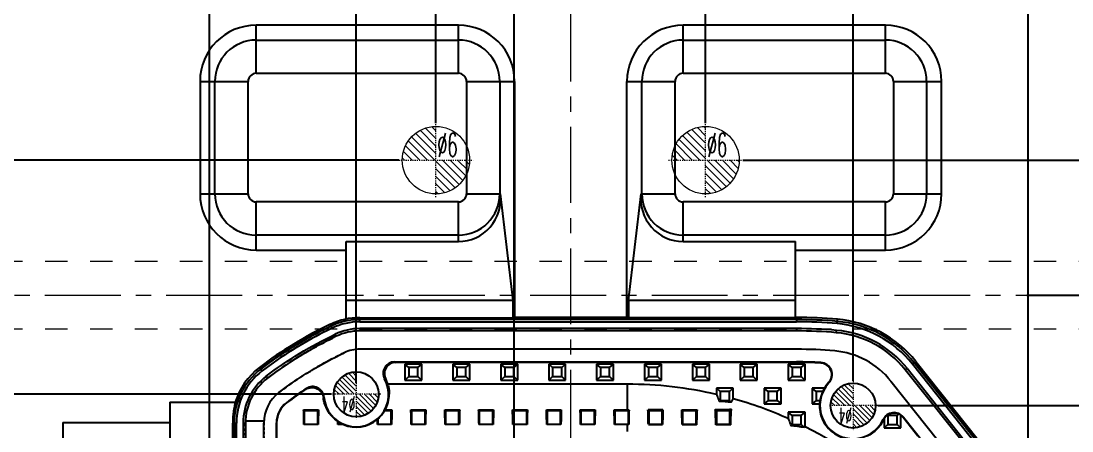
# Model space of a CAD drawing. Header units: millimetres. Extents: x 2875 to 3219, y 1450 to 1733.
# Drawn here: x 2962.5 to 3056, y 1635.2 to 1671.7 of the extents above; entities that cross this region are included whole.
import ezdxf

# ---------------------------------------------------------------- set-up
doc = ezdxf.new("R2010")
doc.units = ezdxf.units.MM
doc.linetypes.add('CENTER', pattern=[0.6, 0.375, -0.075, 0.075, -0.075])
doc.linetypes.add('HIDDEN', pattern=[0.2, 0.1, -0.1])
for name, color, linetype, lineweight in [('center', 1, 'CENTER', 9), ('cool', 153, 'HIDDEN', 9), ('dim', 4, 'Continuous', 9), ('epin', 13, 'Continuous', 9)]:
    doc.layers.add(name, color=color, linetype=linetype, lineweight=lineweight)
doc.layers.add('DEFAULT_2', color=8, linetype='HIDDEN')
doc.styles.get("Standard").update_dxf_attribs({"font": 'arial.ttf'})
doc.styles.add('TXT05', font='txt.shx', dxfattribs={"width": 0.5, "bigfont": 'gbcbig.shx'})
doc.dimstyles.new('副本 ISO-25-1', dxfattribs={"dimtxt": 5, "dimasz": 5, "dimexe": 0, "dimexo": 0, "dimgap": 0, "dimtad": 1, "dimtxsty": 'Standard', "dimcen": 0, "dimclrd": 4, "dimclre": 4, "dimclrt": 6, "dimazin": 0, "dimtfac": 1, "dimtofl": 0, "dimtmove": 0, "dimatfit": 3, "dimfxl": 0, "dimarcsym": 0})

# ---------------------------------------------------------------- blocks, each defined once
blk = doc.blocks.new('epin_ejp_6')
at = {"layer": 'epin'}
h = blk.add_hatch(dxfattribs=at)
h.set_pattern_fill('_ANSI31', color=123, scale=0.15, angle=90, style=0)
h.set_pattern_definition([(135, (735.3002, 266.8078), (-0.3367596, -0.3367596), [])])
h.paths.add_polyline_path([(0, 3, 0.414214), (-3, 0), (0, 0)])
h.paths.add_polyline_path([(3, 0), (0, 0), (0, -3, 0.414214)])
at = {"layer": 'epin', "color": 1, "linetype": 'CENTER', "ltscale": 0.186593}
for p, q in [((0, -3.3), (0, 3.3)), ((-3.3, 0), (3.3, 0))]:
    blk.add_line(p, q, dxfattribs=at)
at = {"layer": 'epin'}
blk.add_circle((0, 0), 3, dxfattribs=at)
at = {"layer": 'epin', "color": 6, "style": 'TXT05', "width": 0.5}
blk.add_text('%%c6', height=2.1, dxfattribs=at).set_placement((0.12, 0.3))
blk = doc.blocks.new('epin_ejp_4')
at = {"layer": 'epin'}
h = blk.add_hatch(dxfattribs=at)
h.set_pattern_fill('_ANSI31', color=123, scale=0.1, angle=90, style=0)
h.set_pattern_definition([(135, (760.4252, 313.6428), (-0.2245064, -0.2245064), [])])
h.paths.add_polyline_path([(0, 2, 0.414214), (-2, 0), (0, 0)])
h.paths.add_polyline_path([(2, 0), (0, 0), (0, -2, 0.414214)])
at = {"layer": 'epin', "color": 1, "linetype": 'CENTER', "ltscale": 0.124395}
for p, q in [((0, -2.2), (0, 2.2)), ((-2.2, 0), (2.2, 0))]:
    blk.add_line(p, q, dxfattribs=at)
at = {"layer": 'epin'}
blk.add_circle((0, 0), 2, dxfattribs=at)
at = {"layer": 'epin', "color": 6, "style": 'TXT05', "width": 0.5}
blk.add_text('%%c4', height=1.4, dxfattribs=at).set_placement((0.08, 0.2))
blk = doc.blocks.new('*D85')
at = {"color": 4, "linetype": 'Continuous', "lineweight": -2, "transparency": 16777216}
for p, q in [((2921.402, 1656.178), (2921.402, 1707.891)), ((2926.402, 1707.891), (3096.402, 1707.891)), ((3101.402, 1656.178), (3101.402, 1707.891))]:
    blk.add_line(p, q, dxfattribs=at)
at = {"color": 4, "transparency": 16777216}
for points in [[(2926.402, 1708.724), (2926.402, 1707.057), (2921.402, 1707.891)], [(3096.402, 1708.724), (3096.402, 1707.057), (3101.402, 1707.891)]]:
    blk.add_solid(points, dxfattribs=at)
at = {"layer": 'Defpoints', "color": 0, "transparency": 16777216}
for p in [(3101.402, 1707.891), (2921.402, 1656.178), (3101.402, 1656.178)]:
    blk.add_point(p, dxfattribs=at)
at = {"color": 6, "transparency": 16777216, "insert": (3009.614, 1710.443), "char_height": 5, "attachment_point": 5}
blk.add_mtext('180', dxfattribs=at)
blk = doc.blocks.new('*D88')
at = {"layer": 'Defpoints', "color": 0, "transparency": 16777216}
for p in [(3038.727, 1637.501), (3109.239, 1637.501), (3011.402, 1594.336)]:
    blk.add_point(p, dxfattribs=at)
at = {"layer": 'dim', "color": 4, "linetype": 'Continuous', "lineweight": -2, "transparency": 16777216}
blk.add_line((3038.727, 1637.501), (3117.776, 1637.501), dxfattribs=at)
at = {"layer": 'dim', "color": 6, "transparency": 16777216, "insert": (3113.507, 1639.003), "char_height": 2.5, "attachment_point": 5}
blk.add_mtext('43,17', dxfattribs=at)
blk = doc.blocks.new('*D89')
at = {"layer": 'Defpoints', "color": 0, "transparency": 16777216}
for p in [(3052, 1647.336), (3109.239, 1647.336), (3011.402, 1594.336)]:
    blk.add_point(p, dxfattribs=at)
at = {"layer": 'dim', "color": 4, "linetype": 'Continuous', "lineweight": -2, "transparency": 16777216}
blk.add_line((3052, 1647.336), (3112.82, 1647.336), dxfattribs=at)
at = {"layer": 'dim', "color": 6, "transparency": 16777216, "insert": (3111.029, 1648.613), "char_height": 2.5, "attachment_point": 5}
blk.add_mtext('53', dxfattribs=at)
blk = doc.blocks.new('*D90')
at = {"layer": 'Defpoints', "color": 0, "transparency": 16777216}
for p in [(3026.702, 1659.336), (3109.239, 1659.336), (3011.402, 1594.336)]:
    blk.add_point(p, dxfattribs=at)
at = {"layer": 'dim', "color": 4, "linetype": 'Continuous', "lineweight": -2, "transparency": 16777216}
blk.add_line((3026.702, 1659.336), (3112.852, 1659.336), dxfattribs=at)
at = {"layer": 'dim', "color": 6, "transparency": 16777216, "insert": (3111.045, 1660.612), "char_height": 2.5, "attachment_point": 5}
blk.add_mtext('65', dxfattribs=at)
blk = doc.blocks.new('*D91')
at = {"layer": 'Defpoints', "color": 0, "transparency": 16777216}
for p in [(3084.196, 1664.336), (3109.239, 1664.336), (3011.402, 1594.336)]:
    blk.add_point(p, dxfattribs=at)
at = {"layer": 'dim', "color": 4, "linetype": 'Continuous', "lineweight": -2, "transparency": 16777216}
blk.add_line((3084.196, 1664.336), (3112.791, 1664.336), dxfattribs=at)
at = {"layer": 'dim', "color": 6, "transparency": 16777216, "insert": (3111.015, 1665.612), "char_height": 2.5, "attachment_point": 5}
blk.add_mtext('70', dxfattribs=at)
blk = doc.blocks.new('*D63')
at = {"layer": 'Defpoints', "color": 0, "transparency": 16777216}
for p in [(3011.402, 1690.289), (3011.402, 1677.682), (3011.402, 1594.336)]:
    blk.add_point(p, dxfattribs=at)
at = {"layer": 'dim', "color": 4, "linetype": 'Continuous', "lineweight": -2, "transparency": 16777216}
blk.add_line((3011.402, 1677.682), (3011.402, 1691.919), dxfattribs=at)
at = {"layer": 'dim', "color": 6, "transparency": 16777216, "insert": (3010.126, 1691.104), "char_height": 2.5, "attachment_point": 5, "rotation": 90}
blk.add_mtext('0', dxfattribs=at)
blk = doc.blocks.new('*D64')
at = {"layer": 'Defpoints', "color": 0, "transparency": 16777216}
for p in [(3023.402, 1690.289), (3023.402, 1662.636), (3011.402, 1594.336)]:
    blk.add_point(p, dxfattribs=at)
at = {"layer": 'dim', "color": 4, "linetype": 'Continuous', "lineweight": -2, "transparency": 16777216}
blk.add_line((3023.402, 1662.636), (3023.402, 1693.609), dxfattribs=at)
at = {"layer": 'dim', "color": 6, "transparency": 16777216, "insert": (3022.147, 1691.949), "char_height": 2.5, "attachment_point": 5, "rotation": 90}
blk.add_mtext('12', dxfattribs=at)
blk = doc.blocks.new('*D65')
at = {"layer": 'Defpoints', "color": 0, "transparency": 16777216}
for p in [(3036.527, 1690.289), (3036.527, 1639.701), (3011.402, 1594.336)]:
    blk.add_point(p, dxfattribs=at)
at = {"layer": 'dim', "color": 4, "linetype": 'Continuous', "lineweight": -2, "transparency": 16777216}
blk.add_line((3036.527, 1639.701), (3036.527, 1698.768), dxfattribs=at)
at = {"layer": 'dim', "color": 6, "transparency": 16777216, "insert": (3035.025, 1694.529), "char_height": 2.5, "attachment_point": 5, "rotation": 90}
blk.add_mtext('25,13', dxfattribs=at)
blk = doc.blocks.new('*D66')
at = {"layer": 'Defpoints', "color": 0, "transparency": 16777216}
for p in [(3052.105, 1690.289), (3052.105, 1621.611), (3011.402, 1594.336)]:
    blk.add_point(p, dxfattribs=at)
at = {"layer": 'dim', "color": 4, "linetype": 'Continuous', "lineweight": -2, "transparency": 16777216}
blk.add_line((3052.105, 1621.611), (3052.105, 1696.884), dxfattribs=at)
at = {"layer": 'dim', "color": 6, "transparency": 16777216, "insert": (3050.602, 1693.586), "char_height": 2.5, "attachment_point": 5, "rotation": 90}
blk.add_mtext('40,7', dxfattribs=at)
blk = doc.blocks.new('*D98')
at = {"layer": 'Defpoints', "color": 0, "transparency": 16777216}
for p in [(3081.402, 1690.289), (3081.402, 1670.936), (3011.402, 1594.336)]:
    blk.add_point(p, dxfattribs=at)
at = {"layer": 'dim', "color": 4, "linetype": 'Continuous', "lineweight": -2, "transparency": 16777216}
blk.add_line((3081.402, 1670.936), (3081.402, 1693.841), dxfattribs=at)
at = {"layer": 'dim', "color": 6, "transparency": 16777216, "insert": (3080.126, 1692.065), "char_height": 2.5, "attachment_point": 5, "rotation": 90}
blk.add_mtext('70', dxfattribs=at)
blk = doc.blocks.new('*D99')
at = {"layer": 'Defpoints', "color": 0, "transparency": 16777216}
for p in [(3006.377, 1690.289), (3006.377, 1624.123), (3011.402, 1594.336)]:
    blk.add_point(p, dxfattribs=at)
at = {"layer": 'dim', "color": 4, "linetype": 'Continuous', "lineweight": -2, "transparency": 16777216}
blk.add_line((3006.377, 1624.123), (3006.377, 1696.783), dxfattribs=at)
at = {"layer": 'dim', "color": 6, "transparency": 16777216, "insert": (3004.875, 1693.536), "char_height": 2.5, "attachment_point": 5, "rotation": 90}
blk.add_mtext('5,03', dxfattribs=at)
blk = doc.blocks.new('*D100')
at = {"layer": 'Defpoints', "color": 0, "transparency": 16777216}
for p in [(2992.307, 1690.289), (2992.307, 1639.517), (3011.402, 1594.336)]:
    blk.add_point(p, dxfattribs=at)
at = {"layer": 'dim', "color": 4, "linetype": 'Continuous', "lineweight": -2, "transparency": 16777216}
blk.add_line((2992.307, 1639.517), (2992.307, 1696.065), dxfattribs=at)
at = {"layer": 'dim', "color": 6, "transparency": 16777216, "insert": (2990.805, 1693.177), "char_height": 2.5, "attachment_point": 5, "rotation": 90}
blk.add_mtext('19,1', dxfattribs=at)
blk = doc.blocks.new('*D101')
at = {"layer": 'Defpoints', "color": 0, "transparency": 16777216}
for p in [(2979.242, 1690.289), (2979.242, 1624.22), (3011.402, 1594.336)]:
    blk.add_point(p, dxfattribs=at)
at = {"layer": 'dim', "color": 4, "linetype": 'Continuous', "lineweight": -2, "transparency": 16777216}
blk.add_line((2979.242, 1624.22), (2979.242, 1698.722), dxfattribs=at)
at = {"layer": 'dim', "color": 6, "transparency": 16777216, "insert": (2977.74, 1694.506), "char_height": 2.5, "attachment_point": 5, "rotation": 90}
blk.add_mtext('32,16', dxfattribs=at)
blk = doc.blocks.new('*D102')
at = {"layer": 'Defpoints', "color": 0, "transparency": 16777216}
for p in [(2999.402, 1690.289), (2999.402, 1662.636), (3011.402, 1594.336)]:
    blk.add_point(p, dxfattribs=at)
at = {"layer": 'dim', "color": 4, "linetype": 'Continuous', "lineweight": -2, "transparency": 16777216}
blk.add_line((2999.402, 1662.636), (2999.402, 1693.609), dxfattribs=at)
at = {"layer": 'dim', "color": 6, "transparency": 16777216, "insert": (2998.147, 1691.949), "char_height": 2.5, "attachment_point": 5, "rotation": 90}
blk.add_mtext('12', dxfattribs=at)
blk = doc.blocks.new('*D103')
at = {"layer": 'Defpoints', "color": 0, "transparency": 16777216}
for p in [(2941.402, 1690.289), (2941.402, 1670.936), (3011.402, 1594.336)]:
    blk.add_point(p, dxfattribs=at)
at = {"layer": 'dim', "color": 4, "linetype": 'Continuous', "lineweight": -2, "transparency": 16777216}
blk.add_line((2941.402, 1670.936), (2941.402, 1693.841), dxfattribs=at)
at = {"layer": 'dim', "color": 6, "transparency": 16777216, "insert": (2940.126, 1692.065), "char_height": 2.5, "attachment_point": 5, "rotation": 90}
blk.add_mtext('70', dxfattribs=at)
blk = doc.blocks.new('*D67')
at = {"layer": 'Defpoints', "color": 0, "transparency": 16777216}
for p in [(2914.089, 1647.336), (2946.981, 1647.336), (3011.402, 1594.336)]:
    blk.add_point(p, dxfattribs=at)
at = {"layer": 'dim', "color": 4, "linetype": 'Continuous', "lineweight": -2, "transparency": 16777216}
blk.add_line((2946.981, 1647.336), (2910.508, 1647.336), dxfattribs=at)
at = {"layer": 'dim', "color": 6, "transparency": 16777216, "insert": (2912.298, 1648.613), "char_height": 2.5, "attachment_point": 5}
blk.add_mtext('53', dxfattribs=at)
blk = doc.blocks.new('*D68')
at = {"layer": 'Defpoints', "color": 0, "transparency": 16777216}
for p in [(2914.089, 1664.336), (2937.712, 1664.336), (3011.402, 1594.336)]:
    blk.add_point(p, dxfattribs=at)
at = {"layer": 'dim', "color": 4, "linetype": 'Continuous', "lineweight": -2, "transparency": 16777216}
blk.add_line((2937.712, 1664.336), (2910.537, 1664.336), dxfattribs=at)
at = {"layer": 'dim', "color": 6, "transparency": 16777216, "insert": (2912.313, 1665.612), "char_height": 2.5, "attachment_point": 5}
blk.add_mtext('70', dxfattribs=at)
blk = doc.blocks.new('*D69')
at = {"layer": 'Defpoints', "color": 0, "transparency": 16777216}
for p in [(2914.089, 1659.336), (2996.102, 1659.336), (3011.402, 1594.336)]:
    blk.add_point(p, dxfattribs=at)
at = {"layer": 'dim', "color": 4, "linetype": 'Continuous', "lineweight": -2, "transparency": 16777216}
blk.add_line((2996.102, 1659.336), (2910.475, 1659.336), dxfattribs=at)
at = {"layer": 'dim', "color": 6, "transparency": 16777216, "insert": (2912.282, 1660.612), "char_height": 2.5, "attachment_point": 5}
blk.add_mtext('65', dxfattribs=at)
blk = doc.blocks.new('*D70')
at = {"layer": 'Defpoints', "color": 0, "transparency": 16777216}
for p in [(2914.089, 1638.506), (2990.107, 1638.506), (3011.402, 1594.336)]:
    blk.add_point(p, dxfattribs=at)
at = {"layer": 'dim', "color": 4, "linetype": 'Continuous', "lineweight": -2, "transparency": 16777216}
blk.add_line((2990.107, 1638.506), (2905.552, 1638.506), dxfattribs=at)
at = {"layer": 'dim', "color": 6, "transparency": 16777216, "insert": (2909.82, 1640.008), "char_height": 2.5, "attachment_point": 5}
blk.add_mtext('44,17', dxfattribs=at)

msp = doc.modelspace()

# ---------------------------------------------------------------- linework, layer by layer
at = {"color": 7, "linetype": 'Continuous'}
for p, q in [((2983.402, 1667.059), (2983.402, 1671.34)), ((3001.402, 1671.34), (2983.402, 1671.34)), ((3001.402, 1667.059), (3001.402, 1671.34)), ((3021.402, 1667.059), (3021.402, 1671.34)), ((3039.402, 1671.34), (3021.402, 1671.34)), ((3039.402, 1667.059), (3039.402, 1671.34)), ((2983.402, 1670.014), (3001.402, 1670.014)), ((3021.402, 1670.014), (3039.402, 1670.014)), ((2983.402, 1667.059), (3001.402, 1667.059)), ((3021.402, 1667.059), (3039.402, 1667.059)), ((2978.402, 1666.34), (2978.402, 1656.34)), ((2978.402, 1666.34), (2982.683, 1666.34)), ((2979.728, 1656.34), (2979.728, 1666.34)), ((2982.683, 1656.34), (2982.683, 1666.34)), ((3002.122, 1666.34), (3002.122, 1656.34)), ((3002.122, 1666.34), (3006.402, 1666.34)), ((3005.076, 1666.34), (3005.076, 1656.34)), ((3006.402, 1666.34), (3006.402, 1645.34)), ((3016.402, 1645.34), (3016.402, 1666.34)), ((3016.402, 1666.34), (3020.683, 1666.34)), ((3017.728, 1656.34), (3017.728, 1666.34)), ((3020.683, 1656.34), (3020.683, 1666.34)), ((3040.122, 1666.34), (3040.122, 1656.34)), ((3040.122, 1666.34), (3044.402, 1666.34)), ((3043.076, 1666.34), (3043.076, 1656.34)), ((3044.402, 1656.34), (3044.402, 1666.34)), ((2978.402, 1656.34), (2982.683, 1656.34)), ((3002.122, 1656.34), (3005.145, 1656.34)), ((3006.261, 1646.84), (3005.145, 1656.34)), ((3016.543, 1646.84), (3017.66, 1656.34)), ((3017.66, 1656.34), (3020.683, 1656.34)), ((3040.122, 1656.34), (3044.402, 1656.34)), ((2983.402, 1651.34), (2983.402, 1655.621)), ((3001.402, 1655.621), (2983.402, 1655.621)), ((3001.402, 1652.099), (3001.402, 1655.621)), ((3021.402, 1652.099), (3021.402, 1655.621)), ((3039.402, 1655.621), (3021.402, 1655.621)), ((3039.402, 1651.34), (3039.402, 1655.621)), ((3001.402, 1652.666), (2983.402, 1652.666)), ((2991.402, 1645.215), (2991.402, 1652.099)), ((2991.402, 1652.099), (3001.402, 1652.099)), ((3039.402, 1652.666), (3021.402, 1652.666)), ((3021.402, 1652.099), (3031.402, 1652.099)), ((3031.402, 1645.34), (3031.402, 1652.099)), ((2983.402, 1651.34), (2991.402, 1651.34)), ((3031.402, 1651.34), (3039.402, 1651.34)), ((3006.261, 1646.84), (2991.402, 1646.84)), ((3006.261, 1645.323), (3006.261, 1646.84)), ((3016.543, 1646.84), (3016.543, 1645.323)), ((3031.402, 1646.84), (3016.543, 1646.84)), ((2990.174, 1644.395), (2990.007, 1644.744)), ((2992.621, 1644.953), (2992.621, 1645.323)), ((2992.621, 1645.323), (3006.261, 1645.323)), ((3031.502, 1645.154), (2992.621, 1645.154)), ((2992.621, 1644.953), (3031.502, 1644.953)), ((3006.402, 1645.34), (3006.261, 1645.323)), ((3016.402, 1645.34), (3006.402, 1645.34)), ((3016.402, 1645.34), (3016.543, 1645.323)), ((3031.502, 1645.34), (3016.543, 1645.323)), ((3031.502, 1645.34), (3031.502, 1644.953)), ((3035.109, 1644.793), (3035.144, 1645.178)), ((2989.343, 1644.209), (2989.434, 1644.029)), ((2990.523, 1643.671), (2990.436, 1643.852)), ((3031.502, 1644.35), (2992.621, 1644.35)), ((2992.621, 1644.144), (2992.621, 1644.149)), ((3031.502, 1644.144), (2992.621, 1644.144)), ((3031.502, 1644.35), (3031.502, 1644.149)), ((3035.037, 1643.986), (3035.056, 1644.192)), ((2985.363, 1641.955), (2985.386, 1641.92)), ((2991.233, 1642.197), (2991.232, 1642.2)), ((2992.621, 1642.513), (2992.621, 1642.516)), ((3031.502, 1642.516), (2992.621, 1642.516)), ((3031.502, 1642.516), (3031.502, 1642.513)), ((3034.893, 1642.365), (3034.893, 1642.362)), ((2983.688, 1640.891), (2983.924, 1640.584)), ((2995.713, 1641.386), (2995.824, 1641.346)), ((2995.714, 1641.386), (3031.502, 1641.386)), ((3031.502, 1641.346), (2995.824, 1641.346)), ((2996.644, 1641.185), (2996.644, 1639.778)), ((2996.996, 1640.883), (2996.644, 1641.185)), ((2998.152, 1641.185), (2996.644, 1641.185)), ((2996.996, 1640.883), (2996.996, 1640.079)), ((2997.8, 1640.883), (2996.996, 1640.883)), ((2997.8, 1640.883), (2998.152, 1641.185)), ((2997.8, 1640.079), (2997.8, 1640.883)), ((2998.152, 1639.778), (2998.152, 1641.185)), ((3000.908, 1641.185), (3000.908, 1639.778)), ((3001.26, 1640.883), (3000.908, 1641.185)), ((3002.416, 1641.185), (3000.908, 1641.185)), ((3001.26, 1640.883), (3001.26, 1640.079)), ((3002.064, 1640.883), (3001.26, 1640.883)), ((3002.064, 1640.883), (3002.416, 1641.185)), ((3002.064, 1640.079), (3002.064, 1640.883)), ((3002.416, 1639.778), (3002.416, 1641.185)), ((3005.172, 1641.185), (3005.172, 1639.778)), ((3005.524, 1640.883), (3005.172, 1641.185)), ((3006.679, 1641.185), (3005.172, 1641.185)), ((3005.524, 1640.883), (3005.524, 1640.079)), ((3006.328, 1640.883), (3005.524, 1640.883)), ((3006.328, 1640.883), (3006.679, 1641.185)), ((3006.328, 1640.079), (3006.328, 1640.883)), ((3006.679, 1639.778), (3006.679, 1641.185)), ((3009.436, 1641.185), (3009.436, 1639.778)), ((3009.787, 1640.883), (3009.436, 1641.185)), ((3010.943, 1641.185), (3009.436, 1641.185)), ((3009.787, 1640.883), (3009.787, 1640.079)), ((3010.591, 1640.883), (3009.787, 1640.883)), ((3010.591, 1640.883), (3010.943, 1641.185)), ((3010.591, 1640.079), (3010.591, 1640.883)), ((3010.943, 1639.778), (3010.943, 1641.185)), ((3013.7, 1641.185), (3013.7, 1639.778)), ((3014.051, 1640.883), (3013.7, 1641.185)), ((3015.207, 1641.185), (3013.7, 1641.185)), ((3014.051, 1640.883), (3014.051, 1640.079)), ((3014.855, 1640.883), (3014.051, 1640.883)), ((3014.855, 1640.883), (3015.207, 1641.185)), ((3014.855, 1640.079), (3014.855, 1640.883)), ((3015.207, 1639.778), (3015.207, 1641.185)), ((3017.963, 1641.185), (3017.963, 1639.778)), ((3018.315, 1640.883), (3017.963, 1641.185)), ((3019.471, 1641.185), (3017.963, 1641.185)), ((3018.315, 1640.883), (3018.315, 1640.079)), ((3019.119, 1640.883), (3018.315, 1640.883)), ((3019.119, 1640.883), (3019.471, 1641.185)), ((3019.119, 1640.079), (3019.119, 1640.883)), ((3019.471, 1639.778), (3019.471, 1641.185)), ((3022.227, 1641.185), (3022.227, 1639.778)), ((3022.579, 1640.883), (3022.227, 1641.185)), ((3023.735, 1641.185), (3022.227, 1641.185)), ((3022.579, 1640.883), (3022.579, 1640.079)), ((3023.383, 1640.883), (3022.579, 1640.883)), ((3023.383, 1640.883), (3023.735, 1641.185)), ((3023.383, 1640.079), (3023.383, 1640.883)), ((3023.735, 1639.778), (3023.735, 1641.185)), ((3026.491, 1641.185), (3026.491, 1639.778)), ((3026.843, 1640.883), (3026.491, 1641.185)), ((3027.999, 1641.185), (3026.491, 1641.185)), ((3026.843, 1640.883), (3026.843, 1640.079)), ((3027.647, 1640.883), (3026.843, 1640.883)), ((3027.647, 1640.883), (3027.999, 1641.185)), ((3027.647, 1640.079), (3027.647, 1640.883)), ((3027.999, 1639.778), (3027.999, 1641.185)), ((3030.755, 1641.185), (3030.755, 1639.778)), ((3031.107, 1640.883), (3030.755, 1641.185)), ((3032.262, 1641.185), (3030.755, 1641.185)), ((3031.107, 1640.883), (3031.107, 1640.079)), ((3031.911, 1640.883), (3031.107, 1640.883)), ((3031.502, 1641.386), (3031.502, 1641.346)), ((3031.911, 1640.883), (3032.262, 1641.185)), ((3031.911, 1640.079), (3031.911, 1640.883)), ((3032.262, 1639.778), (3032.262, 1641.185)), ((3033.66, 1641.323), (3033.658, 1641.284)), ((3041.172, 1640.689), (3041.334, 1640.818)), ((3041.334, 1640.818), (3056.173, 1622.217)), ((3041.805, 1641.194), (3042.108, 1641.435)), ((3056.644, 1622.593), (3041.805, 1641.194)), ((3056.801, 1622.718), (3041.962, 1641.319)), ((3042.108, 1641.435), (3056.946, 1622.834)), ((2984.417, 1639.944), (2984.291, 1640.108)), ((2996.996, 1640.079), (2996.644, 1639.778)), ((2996.644, 1639.778), (2998.152, 1639.778)), ((2996.996, 1640.079), (2997.8, 1640.079)), ((2997.8, 1640.079), (2998.152, 1639.778)), ((3001.26, 1640.079), (3000.908, 1639.778)), ((3000.908, 1639.778), (3002.416, 1639.778)), ((3001.26, 1640.079), (3002.064, 1640.079)), ((3002.064, 1640.079), (3002.416, 1639.778)), ((3005.524, 1640.079), (3005.172, 1639.778)), ((3005.172, 1639.778), (3006.679, 1639.778)), ((3005.524, 1640.079), (3006.328, 1640.079)), ((3006.328, 1640.079), (3006.679, 1639.778)), ((3009.787, 1640.079), (3009.436, 1639.778)), ((3009.436, 1639.778), (3010.943, 1639.778)), ((3009.787, 1640.079), (3010.591, 1640.079)), ((3010.591, 1640.079), (3010.943, 1639.778)), ((3014.051, 1640.079), (3013.7, 1639.778)), ((3013.7, 1639.778), (3015.207, 1639.778)), ((3014.051, 1640.079), (3014.855, 1640.079)), ((3014.855, 1640.079), (3015.207, 1639.778)), ((3018.315, 1640.079), (3017.963, 1639.778)), ((3017.963, 1639.778), (3019.471, 1639.778)), ((3018.315, 1640.079), (3019.119, 1640.079)), ((3019.119, 1640.079), (3019.471, 1639.778)), ((3022.579, 1640.079), (3022.227, 1639.778)), ((3022.227, 1639.778), (3023.735, 1639.778)), ((3022.579, 1640.079), (3023.383, 1640.079)), ((3023.383, 1640.079), (3023.735, 1639.778)), ((3026.843, 1640.079), (3026.491, 1639.778)), ((3026.491, 1639.778), (3027.999, 1639.778)), ((3026.843, 1640.079), (3027.647, 1640.079)), ((3027.647, 1640.079), (3027.999, 1639.778)), ((3031.107, 1640.079), (3030.755, 1639.778)), ((3030.755, 1639.778), (3032.262, 1639.778)), ((3031.107, 1640.079), (3031.911, 1640.079)), ((3031.911, 1640.079), (3032.262, 1639.778)), ((3056.011, 1622.088), (3041.172, 1640.689)), ((3016.427, 1639.404), (2995.13, 1639.404)), ((3016.427, 1639.404), (3016.427, 1637.111)), ((3024.359, 1639.053), (3024.359, 1638.496)), ((3024.711, 1638.751), (3024.359, 1639.053)), ((3025.867, 1639.053), (3024.359, 1639.053)), ((3025.515, 1638.751), (3025.867, 1639.053)), ((3025.867, 1638.11), (3025.867, 1639.053)), ((3028.623, 1639.053), (3028.623, 1637.646)), ((3030.131, 1639.053), (3028.623, 1639.053)), ((3028.975, 1638.751), (3028.623, 1639.053)), ((3029.779, 1638.751), (3030.131, 1639.053)), ((3030.131, 1637.646), (3030.131, 1639.053)), ((3032.887, 1639.053), (3032.887, 1637.646)), ((3033.973, 1639.053), (3032.887, 1639.053)), ((3033.239, 1638.751), (3032.887, 1639.053)), ((3034.378, 1639.521), (3034.349, 1639.548)), ((3039.897, 1639.672), (3039.9, 1639.674)), ((3039.9, 1639.674), (3054.739, 1621.073)), ((2985.408, 1638.656), (2985.41, 1638.653)), ((3024.711, 1637.947), (3024.621, 1637.87)), ((3024.711, 1638.751), (3024.711, 1637.947)), ((3025.515, 1638.751), (3024.711, 1638.751)), ((3024.711, 1637.947), (3025.515, 1637.947)), ((3025.515, 1637.947), (3025.515, 1638.751)), ((3025.515, 1637.947), (3025.69, 1637.797)), ((3028.975, 1637.947), (3028.623, 1637.646)), ((3028.975, 1638.751), (3028.975, 1637.947)), ((3029.779, 1638.751), (3028.975, 1638.751)), ((3028.975, 1637.947), (3029.779, 1637.947)), ((3029.779, 1637.947), (3029.779, 1638.751)), ((3029.779, 1637.947), (3030.131, 1637.646)), ((3033.239, 1637.947), (3032.887, 1637.646)), ((3033.239, 1638.751), (3033.239, 1637.947)), ((3033.823, 1638.751), (3033.239, 1638.751)), ((3033.239, 1637.947), (3033.581, 1637.947)), ((2975.727, 1637.802), (2975.727, 1631.169)), ((2975.727, 1637.802), (2981.534, 1637.802)), ((2986.097, 1637.762), (2986.111, 1637.742)), ((2987.684, 1637.051), (2987.624, 1637.111)), ((2987.624, 1637.111), (2988.95, 1637.111)), ((2987.684, 1637.051), (2987.684, 1635.845)), ((2988.89, 1637.051), (2987.684, 1637.051)), ((2988.89, 1637.051), (2988.95, 1637.111)), ((2988.89, 1635.845), (2988.89, 1637.051)), ((2995.423, 1637.051), (2994.827, 1637.051)), ((2994.878, 1637.111), (2995.483, 1637.111)), ((2995.423, 1637.051), (2995.483, 1637.111)), ((2995.423, 1635.845), (2995.423, 1637.051)), ((2997.232, 1637.051), (2997.172, 1637.111)), ((2997.172, 1637.111), (2998.498, 1637.111)), ((2997.232, 1637.051), (2997.232, 1635.845)), ((2998.438, 1637.051), (2997.232, 1637.051)), ((2998.438, 1637.051), (2998.498, 1637.111)), ((2998.438, 1635.845), (2998.438, 1637.051)), ((3000.247, 1637.051), (3000.187, 1637.111)), ((3000.187, 1637.111), (3001.513, 1637.111)), ((3000.247, 1637.051), (3000.247, 1635.845)), ((3001.453, 1637.051), (3000.247, 1637.051)), ((3001.453, 1637.051), (3001.513, 1637.111)), ((3001.453, 1635.845), (3001.453, 1637.051)), ((3003.262, 1637.051), (3003.202, 1637.111)), ((3003.202, 1637.111), (3004.528, 1637.111)), ((3003.262, 1637.051), (3003.262, 1635.845)), ((3004.468, 1637.051), (3003.262, 1637.051)), ((3004.468, 1637.051), (3004.528, 1637.111)), ((3004.468, 1635.845), (3004.468, 1637.051)), ((3006.277, 1637.051), (3006.217, 1637.111)), ((3006.217, 1637.111), (3007.543, 1637.111)), ((3006.277, 1637.051), (3006.277, 1635.845)), ((3007.483, 1637.051), (3006.277, 1637.051)), ((3007.483, 1637.051), (3007.543, 1637.111)), ((3007.483, 1635.845), (3007.483, 1637.051)), ((3009.292, 1637.051), (3009.232, 1637.111)), ((3009.232, 1637.111), (3010.558, 1637.111)), ((3009.292, 1637.051), (3009.292, 1635.845)), ((3010.498, 1637.051), (3009.292, 1637.051)), ((3010.498, 1637.051), (3010.558, 1637.111)), ((3010.498, 1635.845), (3010.498, 1637.051)), ((3012.307, 1637.051), (3012.247, 1637.111)), ((3012.247, 1637.111), (3013.573, 1637.111)), ((3012.307, 1637.051), (3012.307, 1635.845)), ((3013.513, 1637.051), (3012.307, 1637.051)), ((3013.513, 1637.051), (3013.573, 1637.111)), ((3013.513, 1635.845), (3013.513, 1637.051)), ((3015.322, 1637.051), (3015.262, 1637.111)), ((3015.262, 1637.111), (3016.427, 1637.111)), ((3015.322, 1637.051), (3015.322, 1635.845)), ((3016.528, 1637.051), (3015.322, 1637.051)), ((3016.427, 1637.111), (3016.588, 1637.111)), ((3016.528, 1637.051), (3016.588, 1637.111)), ((3016.528, 1635.845), (3016.528, 1637.051)), ((3018.337, 1637.051), (3018.275, 1637.113)), ((3018.337, 1637.051), (3018.337, 1635.845)), ((3019.543, 1637.051), (3018.337, 1637.051)), ((3019.543, 1637.051), (3019.608, 1637.116)), ((3019.543, 1635.845), (3019.543, 1637.051)), ((3021.352, 1637.051), (3021.278, 1637.124)), ((3021.352, 1637.051), (3021.352, 1635.845)), ((3022.558, 1637.051), (3021.352, 1637.051)), ((3022.558, 1637.051), (3022.642, 1637.135)), ((3022.558, 1635.845), (3022.558, 1637.051)), ((3024.367, 1637.051), (3024.266, 1637.152)), ((3024.367, 1637.051), (3024.367, 1635.845)), ((3025.573, 1637.051), (3024.367, 1637.051)), ((3025.573, 1637.051), (3025.696, 1637.174)), ((3025.573, 1635.845), (3025.573, 1637.051)), ((3028.623, 1637.646), (3030.131, 1637.646)), ((3032.887, 1637.646), (3033.542, 1637.646)), ((2984.08, 1636.109), (2982.451, 1636.109)), ((2990.699, 1636.081), (2990.699, 1635.845)), ((2994.217, 1636.311), (2994.217, 1635.845)), ((3030.755, 1636.921), (3030.755, 1636.344)), ((3032.262, 1636.921), (3030.755, 1636.921)), ((3031.107, 1636.619), (3030.755, 1636.921)), ((3031.107, 1636.619), (3031.107, 1635.815)), ((3031.911, 1636.619), (3031.107, 1636.619)), ((3031.911, 1636.619), (3032.262, 1636.921)), ((3031.911, 1635.815), (3031.911, 1636.619)), ((3032.262, 1635.626), (3032.262, 1636.921)), ((3039.236, 1636.239), (3039.201, 1636.256)), ((3039.283, 1636.327), (3039.283, 1635.514)), ((3039.634, 1636.619), (3039.585, 1636.662)), ((3039.634, 1636.619), (3039.634, 1635.815)), ((3040.438, 1636.619), (3039.634, 1636.619)), ((3040.438, 1636.619), (3040.592, 1636.751)), ((3040.438, 1635.815), (3040.438, 1636.619)), ((3040.79, 1635.514), (3040.79, 1636.629)), ((3040.978, 1636.447), (3041.009, 1636.472)), ((3042.301, 1634.789), (3040.978, 1636.447)), ((3041.009, 1636.472), (3051.197, 1623.7)), ((2966.187, 1635.991), (2966.187, 1632.981)), ((2966.187, 1635.991), (2975.727, 1635.991)), ((2981.315, 1635.949), (2981.639, 1635.949)), ((2981.438, 1635.949), (2981.438, 1630.265)), ((2981.639, 1630.265), (2981.639, 1635.949)), ((2982.242, 1635.951), (2982.242, 1630.265)), ((2982.242, 1635.951), (2982.443, 1635.951)), ((2984.076, 1635.954), (2984.079, 1635.954)), ((2985.206, 1630.265), (2985.206, 1635.956)), ((2985.206, 1635.956), (2985.224, 1635.956)), ((2987.684, 1635.845), (2987.656, 1635.816)), ((2988.919, 1635.816), (2987.656, 1635.816)), ((2987.684, 1635.845), (2988.89, 1635.845)), ((2988.89, 1635.845), (2988.919, 1635.816)), ((2990.699, 1635.845), (2990.671, 1635.816)), ((2991.179, 1635.816), (2990.671, 1635.816)), ((2990.699, 1635.845), (2991.132, 1635.845)), ((2994.217, 1635.845), (2994.188, 1635.816)), ((2995.451, 1635.816), (2994.188, 1635.816)), ((2994.217, 1635.845), (2995.423, 1635.845)), ((2995.423, 1635.845), (2995.451, 1635.816)), ((2997.232, 1635.845), (2997.203, 1635.816)), ((2998.466, 1635.816), (2997.203, 1635.816)), ((2997.232, 1635.845), (2998.438, 1635.845)), ((2998.438, 1635.845), (2998.466, 1635.816)), ((3000.247, 1635.845), (3000.218, 1635.816)), ((3001.481, 1635.816), (3000.218, 1635.816)), ((3000.247, 1635.845), (3001.453, 1635.845)), ((3001.453, 1635.845), (3001.481, 1635.816)), ((3003.262, 1635.845), (3003.233, 1635.816)), ((3004.496, 1635.816), (3003.233, 1635.816)), ((3003.262, 1635.845), (3004.468, 1635.845)), ((3004.468, 1635.845), (3004.496, 1635.816)), ((3006.277, 1635.845), (3006.248, 1635.816)), ((3007.511, 1635.816), (3006.248, 1635.816)), ((3006.277, 1635.845), (3007.483, 1635.845)), ((3007.483, 1635.845), (3007.511, 1635.816)), ((3009.292, 1635.845), (3009.263, 1635.816)), ((3010.526, 1635.816), (3009.263, 1635.816)), ((3009.292, 1635.845), (3010.498, 1635.845)), ((3010.498, 1635.845), (3010.526, 1635.816)), ((3012.307, 1635.845), (3012.278, 1635.816)), ((3013.541, 1635.816), (3012.278, 1635.816)), ((3012.307, 1635.845), (3013.513, 1635.845)), ((3013.513, 1635.845), (3013.541, 1635.816)), ((3015.322, 1635.845), (3015.293, 1635.816)), ((3016.427, 1635.816), (3015.293, 1635.816)), ((3015.322, 1635.845), (3016.528, 1635.845)), ((3016.427, 1635.816), (3016.427, 1635.19)), ((3016.556, 1635.816), (3016.427, 1635.816)), ((3016.528, 1635.845), (3016.556, 1635.816)), ((3018.337, 1635.845), (3018.308, 1635.815)), ((3018.337, 1635.845), (3019.543, 1635.845)), ((3019.543, 1635.845), (3019.574, 1635.814)), ((3021.352, 1635.845), (3021.317, 1635.81)), ((3021.352, 1635.845), (3022.558, 1635.845)), ((3022.558, 1635.845), (3022.598, 1635.805)), ((3024.367, 1635.845), (3024.317, 1635.795)), ((3024.367, 1635.845), (3025.573, 1635.845)), ((3025.573, 1635.845), (3025.633, 1635.785)), ((3031.107, 1635.815), (3030.987, 1635.713)), ((3031.107, 1635.815), (3031.911, 1635.815)), ((3031.911, 1635.815), (3032.216, 1635.554)), ((3039.634, 1635.815), (3039.283, 1635.514)), ((3039.283, 1635.514), (3040.79, 1635.514)), ((3039.634, 1635.815), (3040.438, 1635.815)), ((3040.438, 1635.815), (3040.79, 1635.514))]:
    msp.add_line(p, q, dxfattribs=at)
for centre in [(2992.307, 1638.506), (3036.527, 1637.501)]:
    msp.add_circle(centre, 2, dxfattribs=at)
for centre, radius, start, end in [((2983.402, 1666.34), 5, 90, 180), ((3001.402, 1666.34), 5, 0, 90), ((3021.402, 1666.34), 5, 90, 180), ((3039.402, 1666.34), 5, 0, 90), ((2983.402, 1666.34), 3.674, 90, 180), ((3001.402, 1666.34), 3.674, 0, 90), ((3021.402, 1666.34), 3.674, 90, 180), ((3039.402, 1666.34), 3.674, 0, 90), ((2983.402, 1666.34), 0.719, 90, 180), ((3001.402, 1666.34), 0.719, 0, 90), ((3021.402, 1666.34), 0.719, 90, 180), ((3039.402, 1666.34), 0.719, 0, 90), ((2983.402, 1656.34), 5, 180, 270), ((2983.402, 1656.34), 3.674, 180, 270), ((2983.402, 1656.34), 0.719, 180, 270), ((3001.402, 1656.34), 3.674, 270, 0), ((3001.402, 1656.34), 0.719, 270, 0), ((3021.402, 1656.34), 3.674, 180, 270), ((3021.402, 1656.34), 0.719, 180, 270), ((3039.402, 1656.34), 5, 270, 0), ((3039.402, 1656.34), 3.674, 270, 0), ((3039.402, 1656.34), 0.719, 270, 0), ((3007.472, 1608.446), 40.095, 115.69617, 116.88191), ((2992.621, 1639.31), 6.013, 90, 115.69744), ((2992.621, 1639.31), 5.844, 90, 115.69744), ((2992.621, 1639.31), 5.643, 90, 115.69744), ((3031.502, 1604.336), 41.004, 84.90526, 90), ((3031.502, 1604.336), 40.818, 84.90526, 90), ((3031.502, 1604.336), 40.617, 84.90526, 90), ((3034.251, 1635.168), 9.663, 38.58021, 84.90526), ((3034.251, 1635.168), 9.864, 38.58021, 84.90526), ((3034.251, 1635.168), 10.05, 38.58021, 84.90526), ((3005.529, 1612.072), 36.051, 117.87156, 124.01341), ((3004.161, 1606.303), 40.699, 111.35087, 112.36351), ((3007.384, 1608.623), 39.696, 116.08914, 116.88358), ((3007.646, 1608.089), 40.291, 115.69877, 116.09012), ((2992.621, 1639.31), 5.04, 90, 115.68546), ((2992.621, 1639.31), 4.834, 90, 115.68546), ((3031.502, 1604.336), 40.014, 84.90526, 90), ((3031.502, 1604.336), 39.808, 84.90526, 90), ((3034.251, 1635.168), 8.854, 38.58021, 84.90526), ((3034.251, 1635.168), 9.06, 38.58021, 84.90526), ((3003.8, 1614.688), 32.873, 124.06534, 127.50709), ((2992.621, 1639.31), 3.206, 90, 115.67157), ((3031.502, 1604.336), 38.18, 84.90526, 90), ((3034.251, 1635.168), 7.226, 38.58021, 84.90526), ((2987.483, 1635.949), 6.045, 127.52155, 180), ((2987.483, 1635.949), 6.231, 127.5228, 162.69381), ((2995.713, 1640.381), 1.005, 89.98257, 208.82886), ((2995.824, 1640.342), 1.005, 89.98368, 207.55954), ((3031.502, 1604.336), 37.05, 86.66103, 90), ((3031.502, 1604.336), 37.01, 86.66103, 90), ((3033.598, 1640.254), 1.031, 316.77959, 86.66103), ((3033.598, 1640.254), 1.071, 316.77959, 86.66103), ((2987.483, 1635.949), 5.844, 127.51776, 180), ((2987.483, 1635.951), 5.241, 127.52319, 180), ((2987.473, 1635.949), 5.025, 127.52286, 179.97336), ((2992.307, 1638.506), 2.883, 184.71438, 28.83574), ((2992.842, 1629.557), 10.529, 78.54351, 79.09961), ((2992.307, 1638.506), 2.962, 17.65847, 27.56426), ((3003.741, 1614.76), 28.99, 123.16564, 127.49276), ((3003.107, 1615.428), 28.049, 123.02715, 127.29434), ((2988.432, 1638.186), 1.005, 4.71507, 123.21215), ((3016.427, 1604.336), 35.069, 76.92756, 90), ((3036.527, 1637.501), 2.949, 136.77959, 335.02983), ((3036.527, 1637.501), 2.989, 136.77959, 148.71965), ((2987.483, 1635.954), 3.407, 127.52066, 180.02585), ((2996.729, 1630.794), 10.445, 134.30406, 134.69249), ((2992.255, 1638.556), 2.995, 331.13703, 359.03422), ((3016.427, 1604.336), 35.069, 65.88544, 74.38511), ((3036.527, 1637.501), 2.98, 155.19246, 171.38751), ((2987.483, 1635.956), 2.277, 127.53011, 180), ((2987.476, 1635.95), 2.252, 127.28825, 179.86564), ((2992.307, 1638.506), 2.909, 311.01949, 329.98582), ((3089.516, 1634.677), 72.968, 178.08908, 179.10575), ((2948.782, 1634.714), 69.534, 0.90726, 1.97641), ((3090.406, 1634.577), 70.843, 177.9455, 178.99937), ((3018.076, 2161.454), 524.339, 270.34985, 270.49886), ((2955.313, 1634.524), 66.016, 1.11602, 2.25768), ((3087.131, 1634.332), 64.55, 177.51208, 178.69301), ((3020.931, 1899.825), 262.694, 270.72741, 271.03948), ((2967.302, 1634.291), 57.035, 1.51115, 2.87501), ((3019.807, 1559.422), 78.595, 85.70733, 86.48884), ((3036.527, 1637.501), 2.989, 177.22434, 282.04128), ((2992.307, 1638.506), 2.909, 236.44846, 246.16735), ((2992.307, 1638.519), 2.929, 247.3335, 309.74189), ((3040.172, 1635.804), 1.071, 38.58021, 155.02983), ((3040.172, 1635.804), 1.031, 38.58021, 53.14694), ((3020.673, 1094.779), 541.028, 89.47474, 89.61402), ((3026.446, 1595.837), 40.134, 81.73484, 83.50281), ((3034.178, 1634.323), 2.317, 145.77419, 147.89436), ((3016.427, 1604.336), 35.069, 26.28456, 63.15685)]:
    msp.add_arc(centre, radius, start, end, dxfattribs=at)
for centre, major_axis, ratio, start_param, end_param in [((3001.402, 1655.894), (0, 3.795), 0.993067, -3.141593, -1.452973), ((3021.402, 1655.894), (0, 3.795), 0.993067, 1.452973, 3.141593), ((3036.527, 1637.587), (0, 2.946), 0.999577, 1.049905, 1.164395), ((3036.527, 1637.414), (0, 2.995), 0.999577, 1.391777, 1.493313), ((2987.281, 1634.486), (0, 5.779), 0.066667, -1.338502, -1.099328), ((2989.294, 1634.486), (0, 5.779), 0.066667, 1.099328, 1.338502), ((2992.307, 1639.431), (0, 3.533), 0.965115, -2.310128, -2.287371), ((2995.826, 1634.486), (0, 5.779), 0.066667, 1.099328, 1.338502), ((2996.829, 1634.486), (0, 5.779), 0.066667, -1.338502, -1.099328), ((2998.841, 1634.486), (0, 5.779), 0.066667, 1.099328, 1.338502), ((2999.844, 1634.486), (0, 5.779), 0.066667, -1.338502, -1.099328), ((3001.856, 1634.486), (0, 5.779), 0.066667, 1.099328, 1.338502), ((3002.859, 1634.486), (0, 5.779), 0.066667, -1.338502, -1.099328), ((3004.871, 1634.486), (0, 5.779), 0.066667, 1.099328, 1.338502), ((3005.874, 1634.486), (0, 5.779), 0.066667, -1.338502, -1.099328), ((3007.886, 1634.486), (0, 5.779), 0.066667, 1.099328, 1.338502), ((3008.889, 1634.486), (0, 5.779), 0.066667, -1.338502, -1.099328), ((3010.901, 1634.486), (0, 5.779), 0.066667, 1.099328, 1.338502), ((3011.904, 1634.486), (0, 5.779), 0.066667, -1.338502, -1.099328), ((3013.916, 1634.486), (0, 5.779), 0.066667, 1.099328, 1.338502), ((3014.919, 1634.486), (0, 5.779), 0.066667, -1.338502, -1.099328), ((2991.608, 1638.506), (2.672, 0), 0.965115, -1.93103, -1.91779), ((2990.296, 1634.486), (0, 5.779), 0.066667, -1.338502, -1.288968), ((2991.349, 1638.506), (3.66, 0), 0.965115, -0.686502, -0.670511), ((2993.814, 1634.486), (0, 5.779), 0.066667, -1.338502, -1.257515), ((3040.198, 1635.804), (1.054, 0), 0.999689, 2.191032, 2.621998), ((3040.172, 1635.773), (0, 1.065), 0.999577, -0.406349, 0.583567), ((3040.145, 1635.804), (1.048, 0), 0.999689, 0.907783, 1.130116), ((2982.458, 1634.486), (0, 5.779), 0.001745, 1.314483, 1.855574), ((2984.066, 1634.486), (0, 5.779), 0.001745, -1.855574, -1.313995), ((2985.272, 1634.486), (0, 5.779), 0.008727, 1.31363, 2.389755), ((2992.307, 1637.884), (0, 2.375), 0.965115, -3.680015, -3.656282)]:
    msp.add_ellipse(centre, major_axis=major_axis, ratio=ratio, start_param=start_param, end_param=end_param, dxfattribs=at)
for points in [[(2990.007, 1644.744), (2987.784, 1643.674), (2985.645, 1642.393), (2983.688, 1640.891)], [(2989.343, 1644.209), (2987.4, 1643.223), (2985.529, 1642.071), (2983.801, 1640.744)], [(2989.434, 1644.03), (2987.502, 1643.05), (2985.642, 1641.904), (2983.924, 1640.584)], [(2984.291, 1640.108), (2986.193, 1641.569), (2988.275, 1642.813), (2990.436, 1643.852)], [(2990.526, 1643.666), (2988.377, 1642.632), (2986.308, 1641.396), (2984.417, 1639.944)], [(2985.408, 1638.656), (2987.21, 1640.04), (2989.184, 1641.215), (2991.232, 1642.2)], [(3019.608, 1637.116), (3019.164, 1637.115), (3018.719, 1637.113), (3018.275, 1637.113)], [(3018.308, 1635.815), (3018.73, 1635.815), (3019.152, 1635.814), (3019.574, 1635.814)], [(3021.317, 1635.81), (3021.744, 1635.808), (3022.171, 1635.807), (3022.598, 1635.805)]]:
    msp.add_open_spline(points, degree=3, dxfattribs=at)
for points, knots in [([(2987.819, 1638.945), (2987.973, 1639.045), (2988.349, 1639.16), (2988.885, 1639.02), (2989.258, 1638.67), (2989.367, 1638.368), (2989.383, 1638.219)], [0, 0, 0, 0, 0.271056, 0.546343, 0.77887, 1, 1, 1, 1]), ([(2987.819, 1638.945), (2987.823, 1638.952), (2987.843, 1638.98), (2987.867, 1639.005), (2987.882, 1639.027)], [0, 0, 0, 0, 0.223265, 1, 1, 1, 1]), ([(2995.13, 1639.404), (2995.149, 1639.339), (2995.223, 1639.046), (2995.254, 1638.741), (2995.25, 1638.506)], [0, 0, 0, 0, 0.223776, 1, 1, 1, 1]), ([(2990.666, 1636.093), (2990.293, 1636.345), (2989.694, 1636.993), (2989.428, 1637.825), (2989.383, 1638.219)], [0, 0, 0, 0, 0.531088, 1, 1, 1, 1]), ([(3024.359, 1638.496), (3024.383, 1638.448), (3024.479, 1638.243), (3024.562, 1638.032), (3024.621, 1637.87)], [0, 0, 0, 0, 0.236376, 1, 1, 1, 1]), ([(3025.69, 1637.797), (3025.704, 1637.825), (3025.759, 1637.932), (3025.819, 1638.036), (3025.867, 1638.11)], [0, 0, 0, 0, 0.262446, 1, 1, 1, 1]), ([(2981.534, 1637.802), (2981.537, 1637.802), (2981.537, 1637.786), (2981.534, 1637.767), (2981.526, 1637.724), (2981.509, 1637.641), (2981.477, 1637.497), (2981.434, 1637.284), (2981.388, 1637.015), (2981.347, 1636.698), (2981.318, 1636.337), (2981.313, 1636.082), (2981.315, 1635.949)], [0, 0, 0, 0, 0.004531, 0.017521, 0.039326, 0.069825, 0.155977, 0.273606, 0.419897, 0.591867, 0.786376, 1, 1, 1, 1]), ([(3025.633, 1635.785), (3025.637, 1635.909), (3025.653, 1636.372), (3025.675, 1636.835), (3025.696, 1637.174)], [0, 0, 0, 0, 0.267915, 1, 1, 1, 1]), ([(3030.755, 1636.344), (3030.776, 1636.295), (3030.86, 1636.087), (3030.935, 1635.875), (3030.987, 1635.713)], [0, 0, 0, 0, 0.239347, 1, 1, 1, 1]), ([(3039.265, 1636.258), (3039.191, 1636.097), (3039.002, 1635.794), (3038.658, 1635.388), (3038.253, 1635.04), (3037.943, 1634.863), (3037.783, 1634.789)], [0, 0, 0, 0, 0.249804, 0.500258, 0.749974, 1, 1, 1, 1]), ([(2981.252, 1631.169), (2981.255, 1631.169), (2981.258, 1631.182), (2981.262, 1631.199), (2981.266, 1631.234), (2981.272, 1631.303), (2981.279, 1631.423), (2981.287, 1631.602), (2981.294, 1631.827), (2981.301, 1632.096), (2981.307, 1632.402), (2981.314, 1632.873), (2981.319, 1633.516), (2981.322, 1634.323), (2981.321, 1635.142), (2981.317, 1635.685), (2981.315, 1635.949)], [0, 0, 0, 0, 0.00167, 0.005939, 0.012924, 0.022626, 0.050038, 0.087754, 0.135183, 0.191569, 0.256006, 0.327472, 0.486795, 0.659369, 0.83415, 1, 1, 1, 1])]:
    msp.add_open_spline(points, degree=3, knots=knots, dxfattribs=at)
at = {"layer": 'center', "color": 1, "linetype": 'CENTER', "ltscale": 18}
msp.add_line((3011.402, 1504.336), (3011.402, 1684.336), dxfattribs=at)
at = {"layer": 'cool', "ltscale": 20}
for p, q in [((2932.612, 1650.336), (3090.192, 1650.336)), ((2932.612, 1644.336), (3090.192, 1644.336))]:
    msp.add_line(p, q, dxfattribs=at)
at = {"layer": 'cool', "color": 1, "linetype": 'CENTER', "ltscale": 18}
msp.add_line((2921.402, 1647.336), (3101.402, 1647.336), dxfattribs=at)
at = {"layer": 'DEFAULT_2', "color": 8, "linetype": 'HIDDEN', "ltscale": 0.01}
for p, q in [((2991.402, 1645.215), (2991.402, 1645.198)), ((3031.402, 1645.34), (3031.402, 1645.323))]:
    msp.add_line(p, q, dxfattribs=at)
at = {"layer": 'DEFAULT_2', "color": 8, "linetype": 'HIDDEN', "ltscale": 0.1}
msp.add_line((2992.621, 1644.149), (2992.621, 1644.35), dxfattribs=at)
at = {"layer": 'DEFAULT_2', "color": 8, "linetype": 'HIDDEN', "ltscale": 2}
for p, q in [((2982.449, 1632.862), (2982.443, 1635.951)), ((2984.079, 1635.954), (2984.076, 1632.862))]:
    msp.add_line(p, q, dxfattribs=at)
at = {"layer": 'DEFAULT_2', "color": 8, "linetype": 'HIDDEN', "ltscale": 4}
msp.add_open_spline([(2984.413, 1639.949), (2986.305, 1641.401), (2988.374, 1642.637), (2990.523, 1643.671)], degree=3, dxfattribs=at)
at = {"layer": 'DEFAULT_2', "color": 8, "linetype": 'HIDDEN', "ltscale": 3}
msp.add_open_spline([(2991.233, 1642.197), (2989.185, 1641.212), (2987.212, 1640.037), (2985.41, 1638.653)], degree=3, dxfattribs=at)

# ---------------------------------------------------------------- block references
at = {"layer": 'epin'}
for p in [(2999.402, 1659.336), (3023.402, 1659.336)]:
    msp.add_blockref('epin_ejp_6', p, dxfattribs=at)
at = {"layer": 'epin', "rotation": 180}
for p in [(2992.307, 1638.506), (3036.527, 1637.501)]:
    msp.add_blockref('epin_ejp_4', p, dxfattribs=at)

# ---------------------------------------------------------------- dimensions: what is measured, and where the dimension line sits
dim = msp.add_linear_dim(base=(3101.402, 1707.891), p1=(2921.402, 1656.178), p2=(3101.402, 1656.178), dimstyle='副本 ISO-25-1', override={"dimfxl": 1.25, "dimarcsym": 1})
dim.commit()
dim.dimension.update_dxf_attribs({"geometry": '*D85', "text_midpoint": (3009.614, 1707.891), "dimtype": 160})
at = {"layer": 'dim'}
for feature_location, offset, dtype, origin, picture, middle in [((2979.242, 1624.22), (0, 66.069), 1, (3011.402, 1594.336), '*D101', (2977.74, 1694.506)), ((3036.527310962, 1639.700979317), (0, 50.588183688), 1, (3011.402310962, 1594.335979317), '*D65', (3035.024923513, 1694.528590017)), ((3006.377310962, 1624.123479317), (0, 66.165683688), 1, (3011.402310962, 1594.335979317), '*D99', (3004.874923513, 1693.536093428)), ((3052.105, 1621.611), (0, 68.678), 1, (3011.402, 1594.336), '*D66', (3050.602, 1693.586)), ((2992.307310962, 1639.516966859), (0, 50.772196146), 1, (3011.402310962, 1594.335979317), '*D100', (2990.804923513, 1693.177123442)), ((2941.402, 1670.936), (0, 19.353), 1, (3011.402, 1594.336), '*D103', (2940.126, 1692.065)), ((2999.402, 1662.636), (0, 27.653), 1, (3011.402, 1594.336), '*D102', (2998.147, 1691.949)), ((3081.402, 1670.936), (0, 19.353), 1, (3011.402, 1594.336), '*D98', (3080.126, 1692.065)), ((3023.402, 1662.636), (0, 27.653), 1, (3011.402, 1594.336), '*D64', (3022.147, 1691.949)), ((3011.402310962, 1677.681523212), (0, 12.607639793), 1, (3011.402310962, 1594.335979317), '*D63', (3010.125878493, 1691.104306252)), ((2937.712, 1664.336), (-23.623, 0), 0, (3011.402, 1594.336), '*D68', (2912.313, 1665.612)), ((3084.196, 1664.336), (25.043, 0), 0, (3011.402, 1594.336), '*D91', (3111.015, 1665.612)), ((2996.102, 1659.336), (-82.013, 0), 0, (3011.402, 1594.336), '*D69', (2912.282, 1660.612)), ((3026.702, 1659.336), (82.536, 0), 0, (3011.402, 1594.336), '*D90', (3111.045, 1660.612)), ((2946.981, 1647.336), (-32.892, 0), 0, (3011.402, 1594.336), '*D67', (2912.298, 1648.613)), ((3052, 1647.336), (57.239, 0), 0, (3011.402, 1594.336), '*D89', (3111.029, 1648.613)), ((2990.107, 1638.506), (-76.018, 0), 0, (3011.402, 1594.336), '*D70', (2909.82, 1640.008)), ((3038.727310962, 1637.500979317), (70.511355361, 0), 0, (3011.402310962, 1594.335979317), '*D88', (3113.507083786, 1639.003366766))]:
    dim = msp.add_ordinate_dim(feature_location=feature_location, offset=offset, dtype=dtype, origin=origin, dimstyle='副本 ISO-25-1', override={"dimtxt": 2.5, "dimasz": 2, "dimfxl": 1.25, "dimarcsym": 1}, dxfattribs=at)
    dim.commit()
    dim.dimension.update_dxf_attribs({"geometry": picture, "text_midpoint": middle})

doc.saveas('drawing.dxf')
